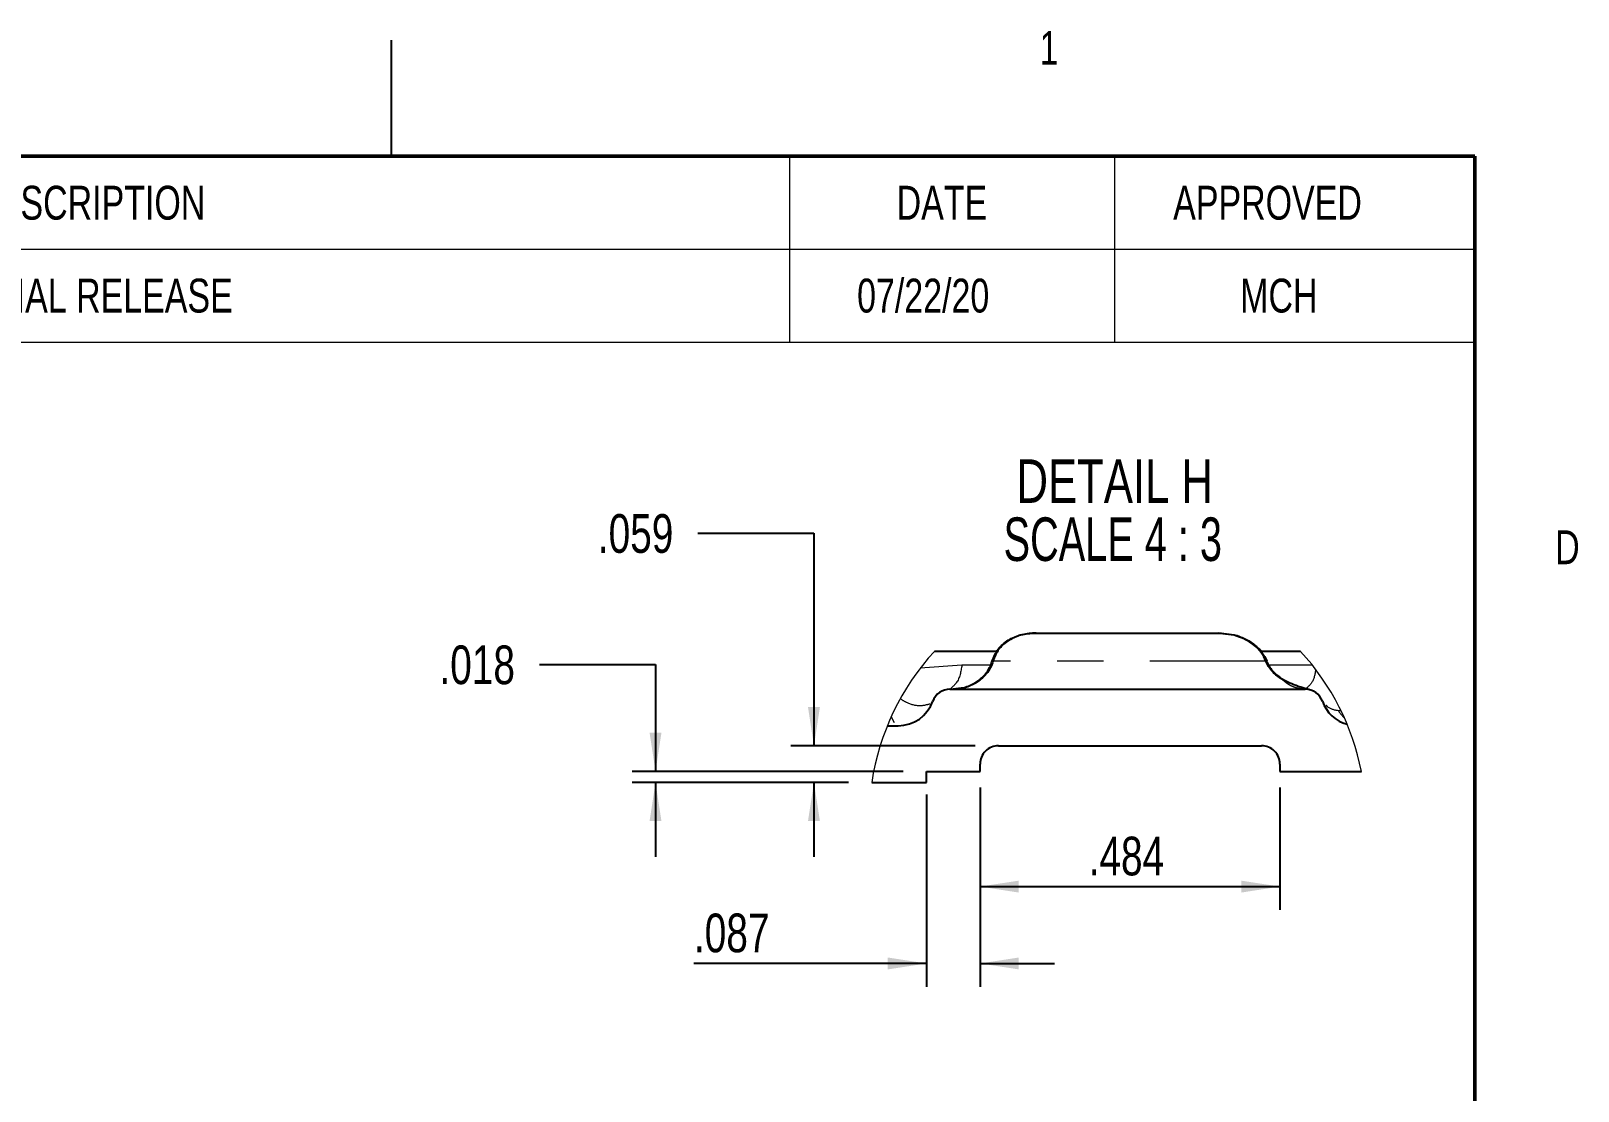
# Model space of a CAD drawing. Header units: inches. Extents: x 0.2 to 16.8, y 0.2 to 10.8.
# Drawn here: x 13.39 to 16.722, y 8.488 to 10.77 of the extents above; entities that cross this region are included whole.
import ezdxf

# ---------------------------------------------------------------- set-up
doc = ezdxf.new("R2010")
doc.units = ezdxf.units.IN
doc.header["$MEASUREMENT"] = 0
doc.linetypes.add('PHANTOM', pattern=[0.5, 0.25, -0.05, 0.05, -0.05, 0.05, -0.05])
doc.layers.add('FORMAT', color=7, linetype='Continuous')
doc.styles.add('SLDTEXTSTYLE0', font='TXT', dxfattribs={"width": 0.75})
doc.styles.add('SLDTEXTSTYLE3', font='TXT', dxfattribs={"width": 0.681818})
doc.dimstyles.new('SLDDIMSTYLE53', dxfattribs={"dimtxt": 0.083333, "dimasz": 0.083333, "dimexe": 0, "dimexo": 0.0625, "dimgap": 0.020833, "dimtad": 2, "dimdec": 3, "dimlfac": 0.75, "dimrnd": 1e-09, "dimzin": 12, "dimdsep": 46, "dimtxsty": 'SLDTEXTSTYLE0', "dimsah": 1, "dimcen": 0.09, "dimadec": 0, "dimazin": 3, "dimtfac": 1, "dimtdec": 3, "dimtofl": 0, "dimtmove": 0, "dimatfit": 3, "dimfxl": 1, "dimfrac": 2, "dimtolj": 1, "dimtzin": 12, "dimarcsym": 0})
doc.dimstyles.new('SLDDIMSTYLE54', dxfattribs={"dimtxt": 0.083333, "dimasz": 0.083333, "dimexe": 0, "dimexo": 0.0625, "dimgap": 0.020833, "dimtad": 2, "dimdec": 3, "dimlfac": 0.75, "dimrnd": 1e-09, "dimzin": 12, "dimdsep": 46, "dimtxsty": 'SLDTEXTSTYLE0', "dimsah": 1, "dimcen": 0.09, "dimadec": 0, "dimazin": 3, "dimtfac": 1, "dimtdec": 3, "dimtmove": 0, "dimatfit": 0, "dimfxl": 1, "dimfrac": 2, "dimtolj": 1, "dimtzin": 12, "dimarcsym": 0})
doc.dimstyles.new('SLDDIMSTYLE55', dxfattribs={"dimtxt": 0.083333, "dimasz": 0.083333, "dimexe": 0, "dimexo": 0.0625, "dimgap": 0.020833, "dimtad": 0, "dimtih": 1, "dimtoh": 1, "dimdec": 3, "dimlfac": 0.75, "dimrnd": 1e-09, "dimzin": 12, "dimdsep": 46, "dimtxsty": 'SLDTEXTSTYLE0', "dimsah": 1, "dimcen": 0.09, "dimadec": 0, "dimazin": 3, "dimtfac": 1, "dimtdec": 3, "dimtmove": 0, "dimatfit": 0, "dimfxl": 1, "dimfrac": 2, "dimtolj": 1, "dimtzin": 12, "dimarcsym": 0})

# ---------------------------------------------------------------- blocks, each defined once
blk = doc.blocks.new('SW_TABLEANNOTATION_0')
at = {"color": 0, "linetype": 'Continuous', "lineweight": 18}
for p, q in [((0.4163, 0), (3.3214, 0)), ((3.3214, 0), (3.3214, -0.2)), ((3.3214, 0), (4.0214, 0)), ((4.0214, 0), (4.0214, -0.2)), ((4.0214, 0), (4.798, 0)), ((4.798, 0), (4.798, -0.2)), ((0.4163, -0.2), (3.3214, -0.2)), ((3.3214, -0.2), (4.0214, -0.2)), ((3.3214, -0.2), (3.3214, -0.4)), ((4.0214, -0.2), (4.798, -0.2)), ((4.0214, -0.2), (4.0214, -0.4)), ((4.798, -0.2), (4.798, -0.4)), ((0.4163, -0.4), (3.3214, -0.4)), ((3.3214, -0.4), (4.0214, -0.4)), ((4.0214, -0.4), (4.798, -0.4))]:
    blk.add_line(p, q, dxfattribs=at)
at = {"color": 0, "linetype": 'Continuous', "lineweight": 18, "attachment_point": 1, "style": 'SLDTEXTSTYLE0'}
for s, insert, char_height in [('DESCRIPTION', (1.5636, -0.0635), 0.072917), ('DATE', (3.5524, -0.0635), 0.07292), ('APPROVED', (4.148, -0.0635), 0.07292), ('INITIAL RELEASE', (1.5168, -0.2635), 0.072917), ('07/22/20', (3.4672, -0.2635), 0.07292), ('MCH', (4.2923, -0.2635), 0.07292)]:
    blk.add_mtext(s, dxfattribs=dict(at, insert=insert, char_height=char_height))
blk = doc.blocks.new('_D_71')
at = {"layer": 'FORMAT'}
for p, q in [((15.4341, 9.1414), (15.4341, 8.8778)), ((16.0798, 9.1414), (16.0798, 8.8778)), ((15.4341, 8.9278), (16.0798, 8.9278))]:
    blk.add_line(p, q, dxfattribs=at)
for points in [[(15.4341, 8.9278), (15.5175, 8.9149), (15.5175, 8.9406)], [(16.0798, 8.9278), (15.9965, 8.9406), (15.9965, 8.9149)]]:
    blk.add_solid(points, dxfattribs=at)
at = {"layer": 'FORMAT', "insert": (15.6679, 9.0352), "char_height": 0.08333, "attachment_point": 1, "style": 'SLDTEXTSTYLE0'}
blk.add_mtext('.484', dxfattribs=at)
blk = doc.blocks.new('_D_72')
at = {"layer": 'FORMAT'}
for p, q in [((15.3187, 9.1257), (15.3187, 8.7123)), ((15.4341, 9.1257), (15.4341, 8.7123)), ((15.3187, 8.7623), (14.8178, 8.7623)), ((15.4341, 8.7623), (15.5944, 8.7623))]:
    blk.add_line(p, q, dxfattribs=at)
for points in [[(15.3187, 8.7623), (15.2353, 8.7751), (15.2353, 8.7495)], [(15.4341, 8.7623), (15.5175, 8.7495), (15.5175, 8.7751)]]:
    blk.add_solid(points, dxfattribs=at)
at = {"layer": 'FORMAT', "insert": (14.8178, 8.8697), "char_height": 0.08333, "attachment_point": 1, "style": 'SLDTEXTSTYLE0'}
blk.add_mtext('.087', dxfattribs=at)
blk = doc.blocks.new('_D_73')
at = {"layer": 'FORMAT'}
for p, q in [((14.485, 9.4057), (14.735, 9.4057)), ((14.735, 9.4057), (14.735, 9.1757)), ((15.2687, 9.1757), (14.685, 9.1757)), ((15.1507, 9.1521), (14.685, 9.1521)), ((14.735, 9.1521), (14.735, 8.9918))]:
    blk.add_line(p, q, dxfattribs=at)
for points in [[(14.735, 9.1757), (14.7478, 9.259), (14.7222, 9.259)], [(14.735, 9.1521), (14.7222, 9.0687), (14.7478, 9.0687)]]:
    blk.add_solid(points, dxfattribs=at)
at = {"layer": 'FORMAT', "insert": (14.2696, 9.4469), "char_height": 0.08333, "attachment_point": 1, "style": 'SLDTEXTSTYLE0'}
blk.add_mtext('.018', dxfattribs=at)
blk = doc.blocks.new('_D_74')
at = {"layer": 'FORMAT'}
for p, q in [((14.8263, 9.6884), (15.0763, 9.6884)), ((15.0763, 9.6884), (15.0763, 9.2308)), ((15.4235, 9.2308), (15.0263, 9.2308)), ((15.1507, 9.1521), (15.0263, 9.1521)), ((15.0763, 9.1521), (15.0763, 8.9918))]:
    blk.add_line(p, q, dxfattribs=at)
for points in [[(15.0763, 9.2308), (15.0891, 9.3141), (15.0634, 9.3141)], [(15.0763, 9.1521), (15.0634, 9.0687), (15.0891, 9.0687)]]:
    blk.add_solid(points, dxfattribs=at)
at = {"layer": 'FORMAT', "insert": (14.6108, 9.7296), "char_height": 0.08333, "attachment_point": 1, "style": 'SLDTEXTSTYLE0'}
blk.add_mtext('.059', dxfattribs=at)
blk = doc.blocks.new('SW_NOTE_0_9')
at = {"layer": 'FORMAT', "color": 0, "char_height": 0.09375, "attachment_point": 2}
for s, insert, style in [('DETAIL H', (0.252, 0.1209), 'SLDTEXTSTYLE0'), ('SCALE 4 : 3', (0.2478, -0.0041), 'SLDTEXTSTYLE3')]:
    blk.add_mtext(s, dxfattribs=dict(at, insert=insert, style=style))

msp = doc.modelspace()

# ---------------------------------------------------------------- linework, layer by layer
at = {"color": 7, "linetype": 'Continuous', "lineweight": 25}
for p, q in [((14.166667, 10.5), (14.166667, 10.75)), ((15.552893, 9.473585), (15.555105, 9.473585)), ((15.555105, 9.473585), (15.948363, 9.473585)), ((15.981393, 9.469195), (15.948363, 9.473585)), ((15.948363, 9.473585), (15.950576, 9.473585)), ((15.950576, 9.473585), (15.981393, 9.469715)), ((15.4708, 9.434215), (15.335812, 9.434215)), ((16.124515, 9.434215), (16.039049, 9.434215)), ((15.369147, 9.35285), (16.134321, 9.35285)), ((15.23432, 9.27411), (15.257792, 9.27411)), ((15.473519, 9.230803), (16.040448, 9.230803)), ((15.318663, 9.175685), (15.434149, 9.175685)), ((15.318663, 9.152062), (15.318663, 9.175685)), ((15.434149, 9.175685), (15.434149, 9.191433)), ((16.079818, 9.191433), (16.079818, 9.175685)), ((16.079818, 9.175685), (16.25548, 9.175685)), ((15.200733, 9.152062), (15.318663, 9.152062))]:
    msp.add_line(p, q, dxfattribs=at)
at = {"color": 7, "linetype": 'Continuous', "lineweight": 50}
for p, q in [((0.5, 10.5), (16.5, 10.5)), ((16.5, 10.5), (16.5, 0.5))]:
    msp.add_line(p, q, dxfattribs=at)
at = {"color": 8, "linetype": 'PHANTOM', "lineweight": 18}
for p, q in [((15.394907, 9.404501), (15.305211, 9.397772)), ((15.456749, 9.404501), (15.394907, 9.404501)), ((16.049805, 9.413217), (15.461696, 9.413217)), ((16.149872, 9.404501), (16.055574, 9.404501)), ((16.211733, 9.306096), (16.205807, 9.306277)), ((15.242491, 9.293099), (15.249031, 9.281361))]:
    msp.add_line(p, q, dxfattribs=at)
at = {"color": 7, "linetype": 'Continuous', "lineweight": 18}
for centre, radius, start, end in [((15.730163, 9.07201), 0.535448, 137.433087, 171.401755), ((15.730164, 9.07201), 0.535449, 11.164247, 42.566904)]:
    msp.add_arc(centre, radius, start, end, dxfattribs=at)
at = {"color": 7, "linetype": 'Continuous', "lineweight": 25}
for centre, radius, start, end in [((15.369148, 9.31348), 0.03937, 90.000144, 160.528654), ((16.134321, 9.31348), 0.03937, 19.470829, 90.000231), ((15.257792, 9.35285), 0.07874, 269.999976, 340.528821), ((16.24504, 9.352442), 0.078005, 199.344432, 254.939605), ((15.473519, 9.191433), 0.03937, 89.99998, 180.000162), ((16.040448, 9.191433), 0.03937, 359.999838, 90.000304)]:
    msp.add_arc(centre, radius, start, end, dxfattribs=at)
for points, knots in [([(15.460182, 9.413218), (15.463829, 9.422118), (15.471191, 9.440086), (15.494229, 9.459415), (15.522144, 9.471534), (15.542536, 9.472894), (15.552893, 9.473585)], [0, 0, 0, 0, 0.24053185, 0.48560245, 0.7387409, 1, 1, 1, 1]), ([(15.555105, 9.473585), (15.544673, 9.4729), (15.524149, 9.471553), (15.496031, 9.45948), (15.472797, 9.440163), (15.465366, 9.422142), (15.461687, 9.41322)], [0, 0, 0, 0, 0.26179427, 0.51508494, 0.75993603, 1, 1, 1, 1]), ([(15.981393, 9.469715), (15.989275, 9.467149), (16.004895, 9.462064), (16.025197, 9.449069), (16.042125, 9.433159), (16.048461, 9.419737), (16.051536, 9.413223)], [0, 0, 0, 0, 0.26558682, 0.52632971, 0.770127196, 1, 1, 1, 1]), ([(16.049805, 9.413217), (16.046746, 9.419679), (16.040525, 9.432815), (16.024072, 9.448512), (16.007749, 9.458959), (15.994434, 9.464875), (15.986764, 9.467621), (15.982848, 9.468769), (15.981393, 9.469195)], [0, 0, 0, 0, 0.2327518, 0.47319751, 0.73291339, 0.86616031, 0.95024702, 1, 1, 1, 1]), ([(15.374651, 9.35285), (15.382604, 9.353452), (15.399298, 9.354716), (15.424603, 9.36537), (15.443375, 9.381429), (15.455138, 9.398607), (15.458534, 9.408408), (15.460199, 9.413213)], [0, 0, 0, 0, 0.21296878, 0.44700501, 0.72279929, 0.86411519, 1, 1, 1, 1]), ([(15.461763, 9.413196), (15.460082, 9.40838), (15.456653, 9.398558), (15.444784, 9.381375), (15.425904, 9.365338), (15.400514, 9.354712), (15.383781, 9.353451), (15.375812, 9.35285)], [0, 0, 0, 0, 0.135940746, 0.277250538, 0.553152041, 0.787187408, 1, 1, 1, 1]), ([(16.084405, 9.374088), (16.077189, 9.379135), (16.066207, 9.386815), (16.055105, 9.400918), (16.051547, 9.409172), (16.049804, 9.413217)], [0, 0, 0, 0, 0.49414369, 0.75211371, 1, 1, 1, 1]), ([(16.051482, 9.4132), (16.053048, 9.409502), (16.056238, 9.401973), (16.066004, 9.38882), (16.075741, 9.381372), (16.082162, 9.376461)], [0, 0, 0, 0, 0.24728155, 0.50359455, 1, 1, 1, 1]), ([(16.143672, 9.351723), (16.135374, 9.353861), (16.114843, 9.359149), (16.095769, 9.368469), (16.084405, 9.374021)], [0, 0, 0, 0, 0.40418953, 1, 1, 1, 1])]:
    msp.add_open_spline(points, degree=3, knots=knots, dxfattribs=at)
at = {"color": 8, "linetype": 'PHANTOM', "lineweight": 18}
for points, knots in [([(15.394907, 9.404501), (15.392726, 9.390608), (15.389505, 9.370097), (15.374113, 9.357057), (15.369147, 9.35285)], [0, 0, 0, 0, 0.67735523, 1, 1, 1, 1]), ([(16.134321, 9.35285), (16.129735, 9.353123), (16.120537, 9.353672), (16.107286, 9.358004), (16.094855, 9.364571), (16.087923, 9.370882), (16.084436, 9.374057)], [0, 0, 0, 0, 0.24713556, 0.49566806, 0.74629636, 1, 1, 1, 1]), ([(16.157122, 9.395138), (16.155362, 9.384673), (16.1525, 9.367657), (16.139374, 9.356965), (16.134321, 9.35285)], [0, 0, 0, 0, 0.61504198, 1, 1, 1, 1]), ([(15.326735, 9.321003), (15.320111, 9.319191), (15.303793, 9.314726), (15.280523, 9.320492), (15.267114, 9.328936), (15.262117, 9.332083)], [0, 0, 0, 0, 0.30007962, 0.73919718, 1, 1, 1, 1]), ([(16.205807, 9.306277), (16.197013, 9.307839), (16.186898, 9.309636), (16.18045, 9.31693), (16.179608, 9.317882)], [0, 0, 0, 0, 0.86938341, 1, 1, 1, 1]), ([(16.205807, 9.306277), (16.209133, 9.30135), (16.212762, 9.295973), (16.217933, 9.292243), (16.218365, 9.291931)], [0, 0, 0, 0, 0.91651843, 1, 1, 1, 1])]:
    msp.add_open_spline(points, degree=3, knots=knots, dxfattribs=at)

# ---------------------------------------------------------------- block references
at = {"color": 7, "linetype": 'Continuous', "lineweight": 18}
msp.add_blockref('SW_TABLEANNOTATION_0', (11.702002, 10.5), dxfattribs=at)
at = {"layer": 'FORMAT'}
msp.add_blockref('SW_NOTE_0_9', (15.472117, 9.726629), dxfattribs=at)

# ---------------------------------------------------------------- texts
at = {"color": 7, "linetype": 'Continuous', "lineweight": 0, "char_height": 0.072917, "attachment_point": 2, "style": 'SLDTEXTSTYLE0'}
for s, insert in [('1', (15.582599, 10.76976)), ('D', (16.699131, 9.69476))]:
    msp.add_mtext(s, dxfattribs=dict(at, insert=insert))

# ---------------------------------------------------------------- dimensions: what is measured, and where the dimension line sits
at = {"layer": 'FORMAT'}
for base, p1, picture, middle in [((15.076265, 9.152062), (15.473519, 9.230803), '_D_74', (15.076265, 9.688392)), ((14.734996, 9.152062), (15.318663, 9.175684), '_D_73', (14.734996, 9.405718))]:
    dim = msp.add_linear_dim(base=base, p1=p1, p2=(15.200733, 9.152062), angle=90, dimstyle='SLDDIMSTYLE55', dxfattribs=at)
    dim.commit()
    dim.dimension.update_dxf_attribs({"geometry": picture, "text_midpoint": middle, "dimtype": 160})
for base, p1, p2, dimstyle, picture, middle in [((15.434149, 8.762295), (15.318663, 9.175684), (15.434149, 9.175684), 'SLDDIMSTYLE54', '_D_72', (14.925478, 8.762295)), ((16.079818, 8.927767), (15.434149, 9.191433), (16.079818, 9.191433), 'SLDDIMSTYLE53', '_D_71', (15.77566, 8.927767))]:
    dim = msp.add_linear_dim(base=base, p1=p1, p2=p2, dimstyle=dimstyle, dxfattribs=at)
    dim.commit()
    dim.dimension.update_dxf_attribs({"geometry": picture, "text_midpoint": middle, "dimtype": 160})

doc.saveas('drawing.dxf')
